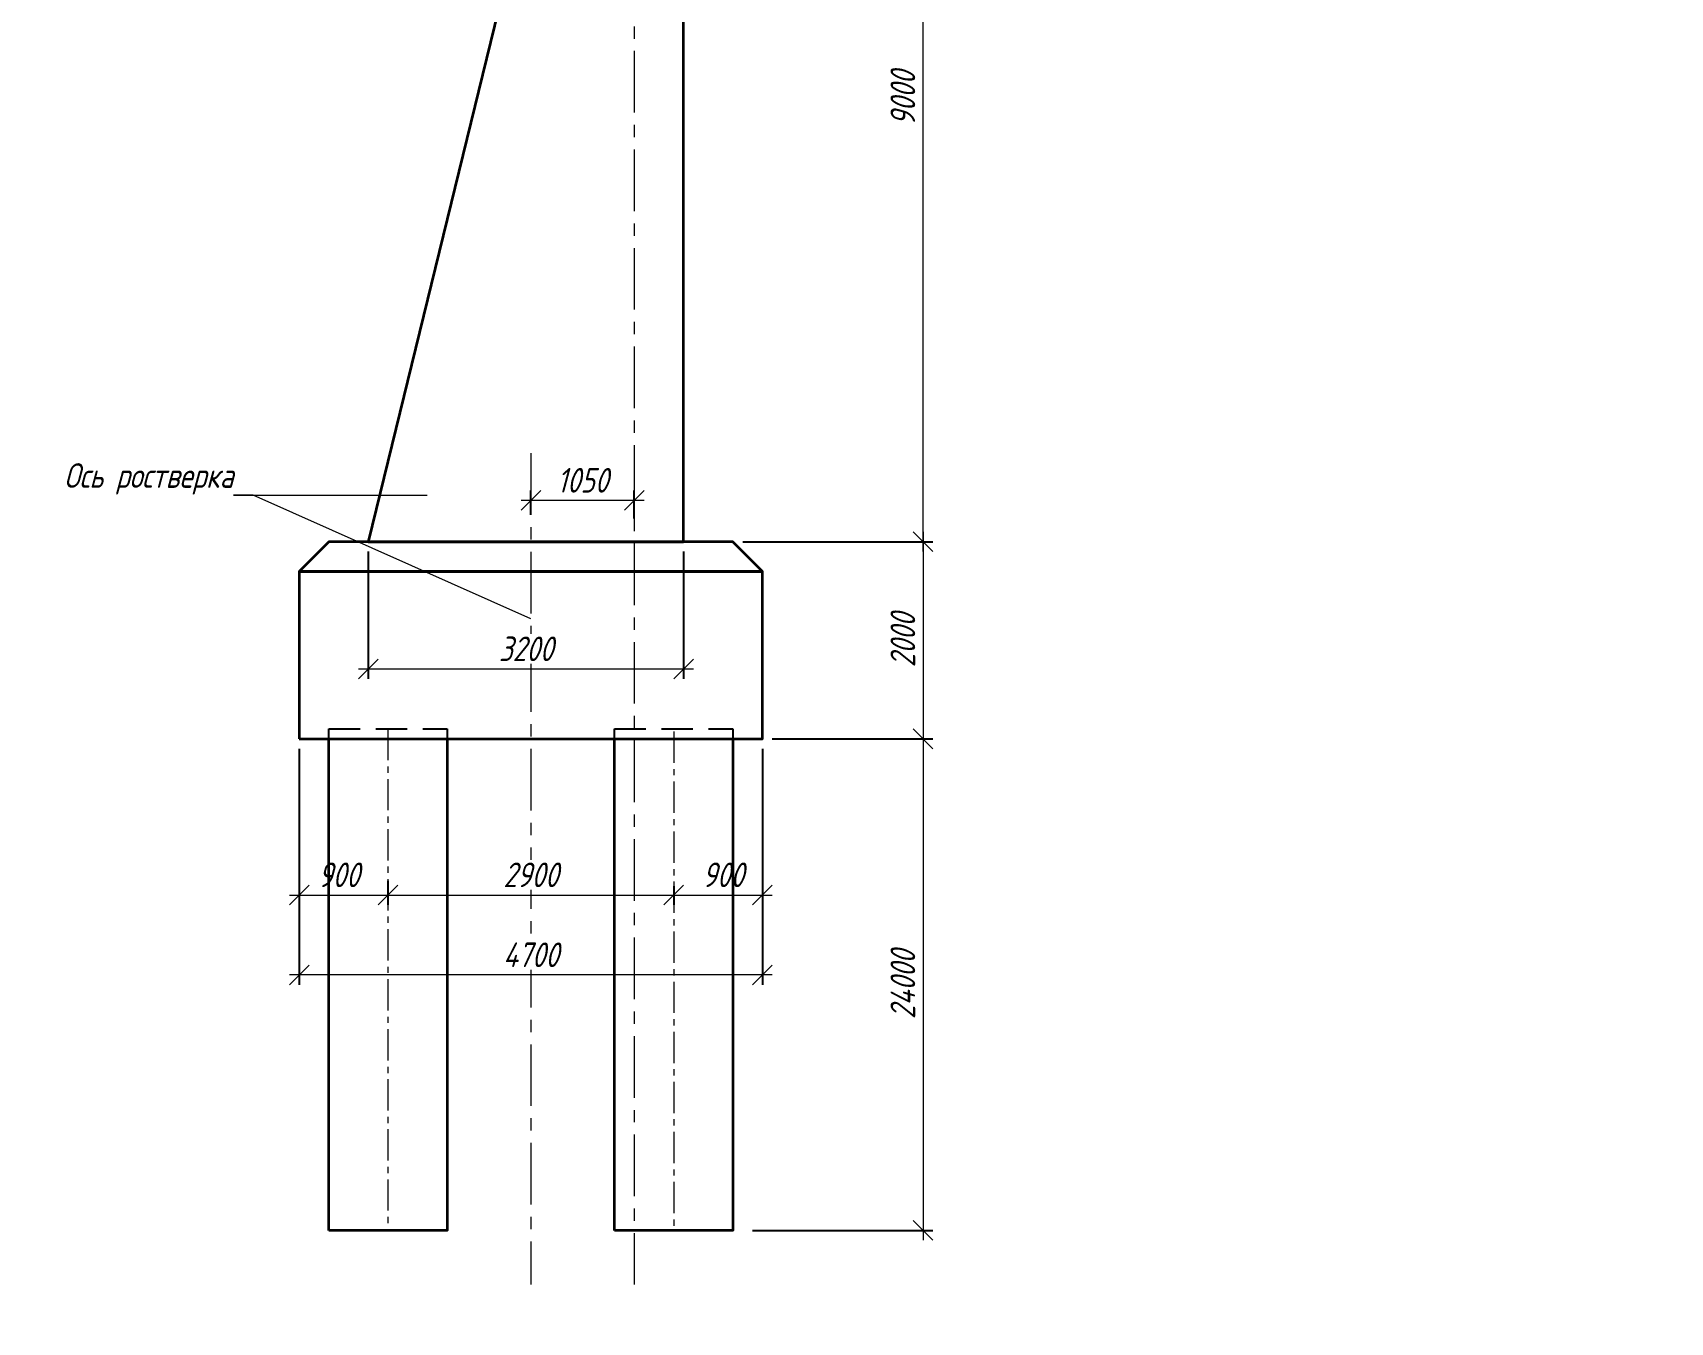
# Model space of a CAD drawing. Header units: millimetres. Extents: x 265754 to 14267433, y -6145605 to 2433772.
# Drawn here: x 7196209 to 7212828, y 815360 to 828450 of the extents above; entities that cross this region are included whole.
import ezdxf
from ezdxf import colors
from ezdxf.entities.mleader import LeaderData, LeaderLine
from ezdxf.math import Vec2, Vec3

# ---------------------------------------------------------------- set-up
doc = ezdxf.new("R2010")
doc.units = ezdxf.units.MM
for name, pattern in [('CENTER', [50.800000000000004, 31.75, -6.35, 6.35, -6.35]), ('невидимая', [9.524999999999999, 6.35, -3.175]), ('осевая', [2, 1.25, -0.25, 0.25, -0.25])]:
    doc.linetypes.add(name, pattern=pattern)
for name, color, linetype, lineweight in [('1-Бетон', 106, 'Continuous', 35), ('1-Оси', 1, 'CENTER', 20), ('ИС_Основная', 7, 'Continuous', 35), ('ИС_Ось', 3, 'осевая', 18), ('ИС_Размер', 3, 'Continuous', 18)]:
    doc.layers.add(name, color=color, linetype=linetype, lineweight=lineweight)
doc.layers.add('ИС_Невидимая', color=4, linetype='невидимая')
doc.styles.add('0', font='isocpeur.ttf', dxfattribs={"width": 0.8, "oblique": 15})
doc.dimstyles.new('М100', dxfattribs={"dimscale": 100, "dimtxt": 2.5, "dimasz": 2, "dimexe": 1, "dimexo": 1, "dimgap": 0.8, "dimtad": 1, "dimdec": 0, "dimzin": 0, "dimdsep": 46, "dimtxsty": '0', "dimblk": 'OBLIQUE', "dimcen": 0.09, "dimdle": 1, "dimclrd": 256, "dimclre": 256, "dimclrt": 256, "dimadec": 4, "dimazin": 0, "dimtfac": 1, "dimtdec": 0, "dimtmove": 1, "dimatfit": 2, "dimfxl": 1, "dimtolj": 1, "dimtzin": 0, "dimlwd": -1, "dimarcsym": 0})

# ---------------------------------------------------------------- blocks, each defined once
blk = doc.blocks.new('_OBLIQUE')
at = {"color": 0, "linetype": 'ByBlock', "lineweight": -2}
blk.add_line((0.5000000000000001, 0.4999999999999999), (-0.5000000000000001, -0.4999999999999999), dxfattribs=at)
blk = doc.blocks.new('*D1831')
at = {"layer": 'Defpoints', "color": 0, "transparency": 16777216}
for p in [(7203314.009138179, 823282.784674199), (7203614.009138179, 821282.7846741995), (7205244.530940003, 821282.7846741995)]:
    blk.add_point(p, dxfattribs=at)
at = {"layer": 'ИС_Размер', "transparency": 16777216}
blk.add_line((7205244.530940003, 823382.784674199), (7205244.530940003, 821182.7846741995), dxfattribs=at)
at = {"layer": 'ИС_Размер', "lineweight": -2, "transparency": 16777216}
for p, q in [((7203414.009138179, 823282.784674199), (7205344.530940003, 823282.784674199)), ((7203714.009138179, 821282.7846741995), (7205344.530940003, 821282.7846741995))]:
    blk.add_line(p, q, dxfattribs=at)
at = {"layer": 'ИС_Размер', "transparency": 16777216, "xscale": 200, "yscale": 200, "zscale": 200}
for p, rotation in [((7205244.530940003, 823282.784674199), 90), ((7205244.530940003, 821282.7846741995), 270)]:
    blk.add_blockref('_OBLIQUE', p, dxfattribs=dict(at, rotation=rotation))
at = {"layer": 'ИС_Размер', "transparency": 16777216, "insert": (7205039.530939984, 822282.7846741984), "char_height": 250, "attachment_point": 5, "rotation": 90, "style": '0'}
blk.add_mtext('\\A1;2000', dxfattribs=at)
blk = doc.blocks.new('*D1834')
at = {"layer": 'Defpoints', "color": 0, "transparency": 16777216}
for p in [(7203614.009138179, 821282.784674199), (7203414.009134288, 816292.1984959007), (7205244.530940025, 816292.1984959007)]:
    blk.add_point(p, dxfattribs=at)
at = {"layer": 'ИС_Размер', "transparency": 16777216}
blk.add_line((7205244.530940025, 821382.784674199), (7205244.530940025, 816192.1984959007), dxfattribs=at)
at = {"layer": 'ИС_Размер', "lineweight": -2, "transparency": 16777216}
for p, q in [((7203714.009138179, 821282.784674199), (7205344.530940025, 821282.784674199)), ((7203514.009134288, 816292.1984959007), (7205344.530940025, 816292.1984959007))]:
    blk.add_line(p, q, dxfattribs=at)
at = {"layer": 'ИС_Размер', "transparency": 16777216, "xscale": 200, "yscale": 200, "zscale": 200}
for p, rotation in [((7205244.530940025, 821282.784674199), 90), ((7205244.530940025, 816292.1984959007), 270)]:
    blk.add_blockref('_OBLIQUE', p, dxfattribs=dict(at, rotation=rotation))
at = {"layer": 'ИС_Размер', "transparency": 16777216, "insert": (7205039.530940023, 818787.4915850474), "char_height": 250, "width": 1324.586961161345, "attachment_point": 5, "rotation": 90, "style": '0'}
blk.add_mtext('\\A1;24000', dxfattribs=at)
blk = doc.blocks.new('*D1908')
at = {"layer": 'Defpoints', "color": 0, "transparency": 16777216}
for p in [(7198914.009138175, 821282.7846742021), (7203614.009138175, 821282.7846741985), (7198914.009138175, 818885.4056256132)]:
    blk.add_point(p, dxfattribs=at)
at = {"layer": 'ИС_Размер', "lineweight": -2, "transparency": 16777216}
for p, q in [((7198914.009138175, 821182.7846742021), (7198914.009138175, 818785.4056256132)), ((7203614.009138175, 821182.7846741985), (7203614.009138175, 818785.4056256132))]:
    blk.add_line(p, q, dxfattribs=at)
at = {"layer": 'ИС_Размер', "transparency": 16777216}
blk.add_line((7203714.009138175, 818885.4056256132), (7198814.009138175, 818885.4056256132), dxfattribs=at)
at = {"layer": 'ИС_Размер', "transparency": 16777216, "xscale": 200, "yscale": 200, "zscale": 200, "rotation": 180}
blk.add_blockref('_OBLIQUE', (7198914.009138175, 818885.4056256132), dxfattribs=at)
at = {"layer": 'ИС_Размер', "transparency": 16777216, "xscale": 200, "yscale": 200, "zscale": 200}
blk.add_blockref('_OBLIQUE', (7203614.009138175, 818885.4056256132), dxfattribs=at)
at = {"layer": 'ИС_Размер', "transparency": 16777216, "insert": (7201264.009138175, 819090.4056256132), "char_height": 250, "attachment_point": 5, "style": '0', "bg_fill": 3, "box_fill_scale": 1.1, "bg_fill_color": 256, "bg_fill_true_color": 13158600, "bg_fill_transparency": 0}
blk.add_mtext('\\A1;4700', dxfattribs=at)
blk = doc.blocks.new('*D1934')
at = {"layer": 'Defpoints', "color": 0, "transparency": 16777216}
for p in [(7203064.002837985, 832282.7834711676), (7205244.530939992, 832282.7834711676), (7203314.009138179, 823282.784674199)]:
    blk.add_point(p, dxfattribs=at)
at = {"layer": 'ИС_Размер', "lineweight": -2, "transparency": 16777216}
for p, q in [((7203164.002837985, 832282.7834711676), (7205344.530939992, 832282.7834711676)), ((7203414.009138179, 823282.784674199), (7205344.530939992, 823282.784674199))]:
    blk.add_line(p, q, dxfattribs=at)
at = {"layer": 'ИС_Размер', "transparency": 16777216}
blk.add_line((7205244.530939992, 823182.784674199), (7205244.530939992, 832382.7834711676), dxfattribs=at)
at = {"layer": 'ИС_Размер', "transparency": 16777216, "xscale": 200, "yscale": 200, "zscale": 200}
for p, rotation in [((7205244.530939992, 832282.7834711676), 90), ((7205244.530939992, 823282.784674199), 270)]:
    blk.add_blockref('_OBLIQUE', p, dxfattribs=dict(at, rotation=rotation))
at = {"layer": 'ИС_Размер', "transparency": 16777216, "insert": (7205039.53093999, 827782.7840726809), "char_height": 250, "attachment_point": 5, "rotation": 90, "style": '0'}
blk.add_mtext('\\A1;9000', dxfattribs=at)
blk = doc.blocks.new('*D1936')
at = {"layer": 'Defpoints', "color": 0, "transparency": 16777216}
for p in [(7201264.010069613, 823702.1481972825), (7201264.010069613, 823455.3710826378), (7202314.002838527, 823420.0820536767)]:
    blk.add_point(p, dxfattribs=at)
at = {"layer": 'ИС_Размер', "lineweight": -2, "transparency": 16777216}
for p, q in [((7201264.010069613, 823555.3710826378), (7201264.010069613, 823802.1481972825)), ((7202314.002838527, 823520.0820536767), (7202314.002838527, 823802.1481972825))]:
    blk.add_line(p, q, dxfattribs=at)
at = {"layer": 'ИС_Размер', "transparency": 16777216}
blk.add_line((7202414.002838527, 823702.1481972825), (7201164.010069613, 823702.1481972825), dxfattribs=at)
at = {"layer": 'ИС_Размер', "transparency": 16777216, "xscale": 200, "yscale": 200, "zscale": 200, "rotation": 180}
blk.add_blockref('_OBLIQUE', (7201264.010069613, 823702.1481972825), dxfattribs=at)
at = {"layer": 'ИС_Размер', "transparency": 16777216, "xscale": 200, "yscale": 200, "zscale": 200}
blk.add_blockref('_OBLIQUE', (7202314.002838527, 823702.1481972825), dxfattribs=at)
at = {"layer": 'ИС_Размер', "transparency": 16777216, "insert": (7201789.00645407, 823907.1481972825), "char_height": 250, "attachment_point": 5, "style": '0'}
blk.add_mtext('\\A1;1050', dxfattribs=at)
blk = doc.blocks.new('*D1935')
at = {"layer": 'Defpoints', "color": 0, "transparency": 16777216}
for p in [(7199614.003292564, 823282.7846741985), (7202814.002838521, 823282.7846741985), (7199614.003292564, 821991.3031203347)]:
    blk.add_point(p, dxfattribs=at)
at = {"layer": 'ИС_Размер', "lineweight": -2, "transparency": 16777216}
for p, q in [((7199614.003292564, 823182.7846741985), (7199614.003292564, 821891.3031203347)), ((7202814.002838521, 823182.7846741985), (7202814.002838521, 821891.3031203347))]:
    blk.add_line(p, q, dxfattribs=at)
at = {"layer": 'ИС_Размер', "transparency": 16777216}
blk.add_line((7202914.002838521, 821991.3031203347), (7199514.003292564, 821991.3031203347), dxfattribs=at)
at = {"layer": 'ИС_Размер', "transparency": 16777216, "xscale": 200, "yscale": 200, "zscale": 200, "rotation": 180}
blk.add_blockref('_OBLIQUE', (7199614.003292564, 821991.3031203347), dxfattribs=at)
at = {"layer": 'ИС_Размер', "transparency": 16777216, "xscale": 200, "yscale": 200, "zscale": 200}
blk.add_blockref('_OBLIQUE', (7202814.002838521, 821991.3031203347), dxfattribs=at)
at = {"layer": 'ИС_Размер', "transparency": 16777216, "insert": (7201214.003065543, 822196.3031203347), "char_height": 250, "attachment_point": 5, "style": '0', "bg_fill": 3, "box_fill_scale": 1.1, "bg_fill_color": 256, "bg_fill_true_color": 13158600, "bg_fill_transparency": 0}
blk.add_mtext('\\A1;3200', dxfattribs=at)
blk = doc.blocks.new('_None')
blk = doc.blocks.new('*D2047')
at = {"layer": 'Defpoints', "color": 0, "transparency": 16777216}
for p in [(7198914.009138175, 821282.7846741985), (7199814.175129022, 819942.7654061391), (7199814.175129022, 819697.1238804237)]:
    blk.add_point(p, dxfattribs=at)
at = {"layer": 'ИС_Размер', "lineweight": -2, "transparency": 16777216}
for p, q in [((7198914.009138175, 821182.7846741985), (7198914.009138175, 819597.1238804237)), ((7199814.175129022, 819842.7654061391), (7199814.175129022, 819597.1238804237))]:
    blk.add_line(p, q, dxfattribs=at)
at = {"layer": 'ИС_Размер', "transparency": 16777216}
blk.add_line((7198814.009138175, 819697.1238804237), (7199914.175129022, 819697.1238804237), dxfattribs=at)
at = {"layer": 'ИС_Размер', "transparency": 16777216, "xscale": 200, "yscale": 200, "zscale": 200, "rotation": 180}
blk.add_blockref('_OBLIQUE', (7198914.009138175, 819697.1238804237), dxfattribs=at)
at = {"layer": 'ИС_Размер', "transparency": 16777216, "xscale": 200, "yscale": 200, "zscale": 200}
blk.add_blockref('_OBLIQUE', (7199814.175129022, 819697.1238804237), dxfattribs=at)
at = {"layer": 'ИС_Размер', "transparency": 16777216, "insert": (7199314.092133598, 819902.1238804237), "char_height": 250, "attachment_point": 5, "style": '0'}
blk.add_mtext('\\A1;900', dxfattribs=at)
blk = doc.blocks.new('*D2048')
at = {"layer": 'Defpoints', "color": 0, "transparency": 16777216}
for p in [(7199814.175129022, 819942.7654061391), (7202714.175129022, 819885.4553418999), (7202714.175129022, 819697.1238804237)]:
    blk.add_point(p, dxfattribs=at)
at = {"layer": 'ИС_Размер', "lineweight": -2, "transparency": 16777216}
for p, q in [((7199814.175129022, 819842.7654061391), (7199814.175129022, 819597.1238804237)), ((7202714.175129022, 819785.4553418999), (7202714.175129022, 819597.1238804237))]:
    blk.add_line(p, q, dxfattribs=at)
at = {"layer": 'ИС_Размер', "transparency": 16777216}
blk.add_line((7199714.175129022, 819697.1238804237), (7202814.175129022, 819697.1238804237), dxfattribs=at)
at = {"layer": 'ИС_Размер', "transparency": 16777216, "xscale": 200, "yscale": 200, "zscale": 200, "rotation": 180}
blk.add_blockref('_OBLIQUE', (7199814.175129022, 819697.1238804237), dxfattribs=at)
at = {"layer": 'ИС_Размер', "transparency": 16777216, "xscale": 200, "yscale": 200, "zscale": 200}
blk.add_blockref('_OBLIQUE', (7202714.175129022, 819697.1238804237), dxfattribs=at)
at = {"layer": 'ИС_Размер', "transparency": 16777216, "insert": (7201264.009138175, 819902.1238804237), "char_height": 250, "attachment_point": 5, "style": '0', "bg_fill": 3, "box_fill_scale": 1.1, "bg_fill_color": 256, "bg_fill_true_color": 13158600, "bg_fill_transparency": 0}
blk.add_mtext('\\A1;2900', dxfattribs=at)
blk = doc.blocks.new('*D2049')
at = {"layer": 'Defpoints', "color": 0, "transparency": 16777216}
for p in [(7203614.009138175, 821282.7846741985), (7202714.175129022, 819874.3205487273), (7203614.009138175, 819697.1238804237)]:
    blk.add_point(p, dxfattribs=at)
at = {"layer": 'ИС_Размер', "lineweight": -2, "transparency": 16777216}
for p, q in [((7203614.009138175, 821182.7846741985), (7203614.009138175, 819597.1238804237)), ((7202714.175129022, 819774.3205487273), (7202714.175129022, 819597.1238804237))]:
    blk.add_line(p, q, dxfattribs=at)
at = {"layer": 'ИС_Размер', "transparency": 16777216}
blk.add_line((7202614.175129022, 819697.1238804237), (7203714.009138175, 819697.1238804237), dxfattribs=at)
at = {"layer": 'ИС_Размер', "transparency": 16777216, "xscale": 200, "yscale": 200, "zscale": 200, "rotation": 180}
blk.add_blockref('_OBLIQUE', (7202714.175129022, 819697.1238804237), dxfattribs=at)
at = {"layer": 'ИС_Размер', "transparency": 16777216, "xscale": 200, "yscale": 200, "zscale": 200}
blk.add_blockref('_OBLIQUE', (7203614.009138175, 819697.1238804237), dxfattribs=at)
at = {"layer": 'ИС_Размер', "transparency": 16777216, "insert": (7203214.092133598, 819902.1238804237), "char_height": 250, "attachment_point": 5, "style": '0'}
blk.add_mtext('\\A1;900', dxfattribs=at)

msp = doc.modelspace()

# ---------------------------------------------------------------- linework, layer by layer
at = {"layer": '1-Бетон'}
msp.add_lwpolyline([(7201814.009138174, 832282.783470896), (7199614.009138425, 823282.7872119116), (7202814.009138175, 823282.788965204), (7202814.009138174, 832282.7834708961)], dxfattribs=at)
at = {"layer": 'ИС_Основная', "ltscale": 500}
msp.add_lwpolyline([(7198914.009138175, 822982.7846741985), (7203614.009138175, 822982.7846741985), (7203314.009138175, 823282.7846741985), (7199214.009138175, 823282.7846741985)], close=True, dxfattribs=at)
at = {"layer": 'ИС_Ось', "ltscale": 500}
msp.add_line((7201264.017190416, 824180.9380092098), (7201264.009136232, 815742.1984940254), dxfattribs=at)

# ---------------------------------------------------------------- dimensions: what is measured, and where the dimension line sits
at = {"layer": 'ИС_Размер'}
dim = msp.add_linear_dim(base=(7205244.530939992, 832282.7834711676), p1=(7203314.009138175, 823282.7846741985), p2=(7203064.002837981, 832282.7834711671), angle=90, dimstyle='М100', dxfattribs=at)
dim.commit()
dim.dimension.update_dxf_attribs({"geometry": '*D1934', "text_midpoint": (7205039.53093999, 827782.7840726809)})
for base, p1, p2, angle, picture, middle in [((7201264.010069613, 823702.1481972825), (7202314.002838527, 823420.0820536767), (7201264.010069613, 823455.3710826378), 180, '*D1936', (7201789.00645407, 823702.1481972825)), ((7205244.530940003, 821282.7846741995), (7203314.009138175, 823282.7846741985), (7203614.009138175, 821282.7846741991), 90, '*D1831', (7205244.530939984, 822282.7846741984))]:
    dim = msp.add_linear_dim(base=base, p1=p1, p2=p2, angle=angle, dimstyle='М100', dxfattribs=at)
    dim.commit()
    dim.dimension.update_dxf_attribs({"geometry": picture, "text_midpoint": middle, "dimtype": 160})
dim = msp.add_linear_dim(base=(7205244.530940025, 816292.1984959007), p1=(7203614.009138175, 821282.7846741985), p2=(7203414.009134284, 816292.1984959003), angle=90, text='24000', dimstyle='М100', dxfattribs=at)
dim.commit()
dim.dimension.update_dxf_attribs({"geometry": '*D1834', "text_midpoint": (7205039.530940023, 818787.4915850474)})

# ---------------------------------------------------------------- next in the draw order: dimensions: what is measured, and where the dimension line sits
dim = msp.add_linear_dim(base=(7198914.009138175, 818885.4056256132), p1=(7203614.009138175, 821282.7846741985), p2=(7198914.009138175, 821282.7846742021), angle=180, dimstyle='М100', override={"dimtfill": 1}, dxfattribs=at)
dim.commit()
dim.dimension.update_dxf_attribs({"geometry": '*D1908', "text_midpoint": (7201264.009138175, 819090.4056256132)})

# ---------------------------------------------------------------- next in the draw order: linework, layer by layer
at = {"layer": 'ИС_Невидимая', "ltscale": 50}
for points in [[(7199214.175129022, 821282.7846741985), (7199214.175129022, 821382.7846741985), (7200414.175129022, 821382.7846741984), (7200414.175129022, 821282.7846741985)], [(7202114.175129022, 821282.7846741985), (7202114.175129022, 821382.7846741985), (7203314.175129022, 821382.7846741984), (7203314.175129022, 821282.7846741985)]]:
    msp.add_lwpolyline(points, dxfattribs=at)
at = {"layer": 'ИС_Основная', "ltscale": 500}
msp.add_lwpolyline([(7198914.009138175, 821282.7846741985), (7203614.009138175, 821282.7846741985), (7203614.009138175, 822982.7846741985), (7198914.009138175, 822982.7846741985)], close=True, dxfattribs=at)
at = {"layer": 'ИС_Ось', "ltscale": 500}
msp.add_line((7202314.002838534, 838264.8014530694), (7202314.002838503, 815742.1975259478), dxfattribs=at)

# ---------------------------------------------------------------- next in the draw order: dimensions: what is measured, and where the dimension line sits
at = {"layer": 'ИС_Размер'}
dim = msp.add_linear_dim(base=(7199814.175129022, 819697.1238804237), p1=(7198914.009138175, 821282.7846741985), p2=(7199814.175129022, 819942.7654061391), dimstyle='М100', dxfattribs=at)
dim.commit()
dim.dimension.update_dxf_attribs({"geometry": '*D2047', "text_midpoint": (7199314.092133598, 819697.1238804237), "dimtype": 160})

# ---------------------------------------------------------------- next in the draw order: dimensions: what is measured, and where the dimension line sits
at = {"layer": 'ИС_Размер', "color": 172}
dim = msp.add_linear_dim(base=(7199614.003292564, 821991.3031203347), p1=(7202814.002838521, 823282.7846741985), p2=(7199614.003292564, 823282.7846741985), angle=180, dimstyle='М100', override={"dimtfill": 1}, dxfattribs=at)
dim.commit()
dim.dimension.update_dxf_attribs({"geometry": '*D1935', "text_midpoint": (7201214.003065543, 822196.3031203347)})
at = {"layer": 'ИС_Размер'}
dim = msp.add_linear_dim(base=(7202714.175129022, 819697.1238804237), p1=(7199814.175129022, 819942.7654061391), p2=(7202714.175129022, 819885.4553418999), dimstyle='М100', override={"dimtfill": 1}, dxfattribs=at)
dim.commit()
dim.dimension.update_dxf_attribs({"geometry": '*D2048', "text_midpoint": (7201264.009138175, 819697.1238804237), "dimtype": 160})

# ---------------------------------------------------------------- next in the draw order: linework, layer by layer
at = {"layer": '1-Оси', "ltscale": 10, "transparency": 33554687}
for p, q in [((7199814.175129022, 821382.7846741984), (7199814.175129022, 816290.9338755267)), ((7202714.175129022, 821357.2870319246), (7202714.175129022, 816290.9338755267))]:
    msp.add_line(p, q, dxfattribs=at)
at = {"layer": 'ИС_Основная', "ltscale": 500}
for points in [[(7199214.175129022, 816290.9338755267), (7199214.175129022, 821282.7846741985), (7200414.175129022, 821282.7846741985), (7200414.175129022, 816290.9338755267), (7199214.175129022, 816290.9338755267)], [(7202114.175129022, 816290.9338755267), (7202114.175129022, 821282.7846741985), (7203314.175129022, 821282.7846741985), (7203314.175129022, 816290.9338755267), (7202114.175129022, 816290.9338755267)]]:
    msp.add_lwpolyline(points, dxfattribs=at)

# ---------------------------------------------------------------- next in the draw order: dimensions: what is measured, and where the dimension line sits
at = {"layer": 'ИС_Размер'}
dim = msp.add_linear_dim(base=(7203614.009138175, 819697.1238804237), p1=(7202714.175129022, 819874.3205487273), p2=(7203614.009138175, 821282.7846741985), dimstyle='М100', dxfattribs=at)
dim.commit()
dim.dimension.update_dxf_attribs({"geometry": '*D2049', "text_midpoint": (7203214.092133598, 819697.1238804237), "dimtype": 160})

# ---------------------------------------------------------------- next in the draw order: leaders
ml = msp.add_multileader_mtext('Standard', dxfattribs=at)
ml.set_content('Ось ростверка', color=4, style='0')
ml.set_leader_properties(color=256, linetype='ByLayer', lineweight=-1)
ml.set_arrow_properties(name='NONE')
ml.build(insert=Vec2(0, 0))
ml.multileader.update_dxf_attribs({"text_left_attachment_type": 6, "text_right_attachment_type": 6, "dogleg_length": 2, "arrow_head_size": 200, "scale": 100})
ctx = ml.context
ctx.base_point, ctx.scale, ctx.char_height, ctx.arrow_head_size, ctx.landing_gap_size, ctx.plane_origin, ctx.plane_x_axis, ctx.plane_y_axis = Vec3(7196378.677357471, 823755.2689349627), 100, 250, 200, 0, Vec3(7201264.009067732, 822351.7894955745), Vec3(1, -1.941563779383702e-12), Vec3(1.941563779383702e-12, 1)
ctx.left_attachment, ctx.right_attachment, ctx.text_align_type = 6, 6, 2
notes = []
notes.append((ctx, [(0, (1, 1, 0), (7198445.664655578, 823755.2689349587), (-1, 1.941563779383702e-12), 200, [(0, [(7201264.009067733, 822500.7590580771)], 0, [])])]))
ctx.mtext.insert, ctx.mtext.text_direction, ctx.mtext.rotation, ctx.mtext.alignment, ctx.mtext.flow_direction = Vec3(7198245.664655579, 824080.2689349591), Vec3(1, -1.941563779383702e-12), 6.283185307177645, 3, 5
for ctx, leaders in notes:
    for number, flags, end, landing, length, lines in leaders:
        leader = LeaderData()
        leader.index, (leader.has_last_leader_line, leader.has_dogleg_vector, leader.attachment_direction) = number, flags
        leader.last_leader_point, leader.dogleg_vector, leader.dogleg_length = Vec3(end), Vec3(landing), length
        for number, points, colour, breaks in lines:
            line = LeaderLine()
            line.index, line.vertices, line.color, line.breaks = number, Vec3.list(points), colors.encode_raw_color(colour), breaks
            leader.lines.append(line)
        ctx.leaders.append(leader)

doc.saveas('drawing.dxf')
